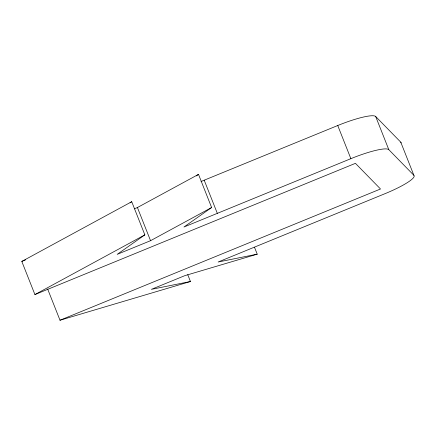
<?xml version="1.0" encoding="UTF-8"?>
<svg xmlns="http://www.w3.org/2000/svg" width="436" height="436" viewBox="0 0 436 436"><rect width="100%" height="100%" fill="white"/><g stroke="black" fill="none" stroke-linecap="round" stroke-linejoin="round"><path stroke-width="0.65" d="M130.064 202.882L131.727 201.71L144.856 234.862L117.17 254.368L150.551 240.694L211.624 207.525L198.5 174.373L137.427 207.541L134.277 208.833M196.282 175.931L198.5 174.373M211.624 207.525L183.938 227.025L350.866 158.671A36.161 6.033 -21.6 0 1 388.808 149.662L413.889 175.321A36.161 6.033 -21.6 0 1 385.064 193.655L218.136 262.009L257.224 254.172L254.499 247.288M47.622 288.954L60.005 320.231L380.503 188.995L355.427 163.337L34.924 294.573L21.8 261.42L131.727 201.71M34.924 294.573L144.856 234.862M201.05 181.49L337.742 125.519A36.161 6.033 -21.6 0 1 375.685 116.516L400.766 142.169A36.161 6.033 -21.6 0 1 401.076 142.899M21.8 261.42L25.577 259.878M257.224 254.172L184.755 275.683L151.368 289.351L190.45 281.514L187.731 274.631M60.005 320.231L190.45 281.514M400.766 142.169L413.889 175.321M375.685 116.516L388.808 149.662M337.742 125.519L350.866 158.671M204.201 180.204L217.324 213.351M137.427 207.541L150.551 240.694"/></g></svg>
